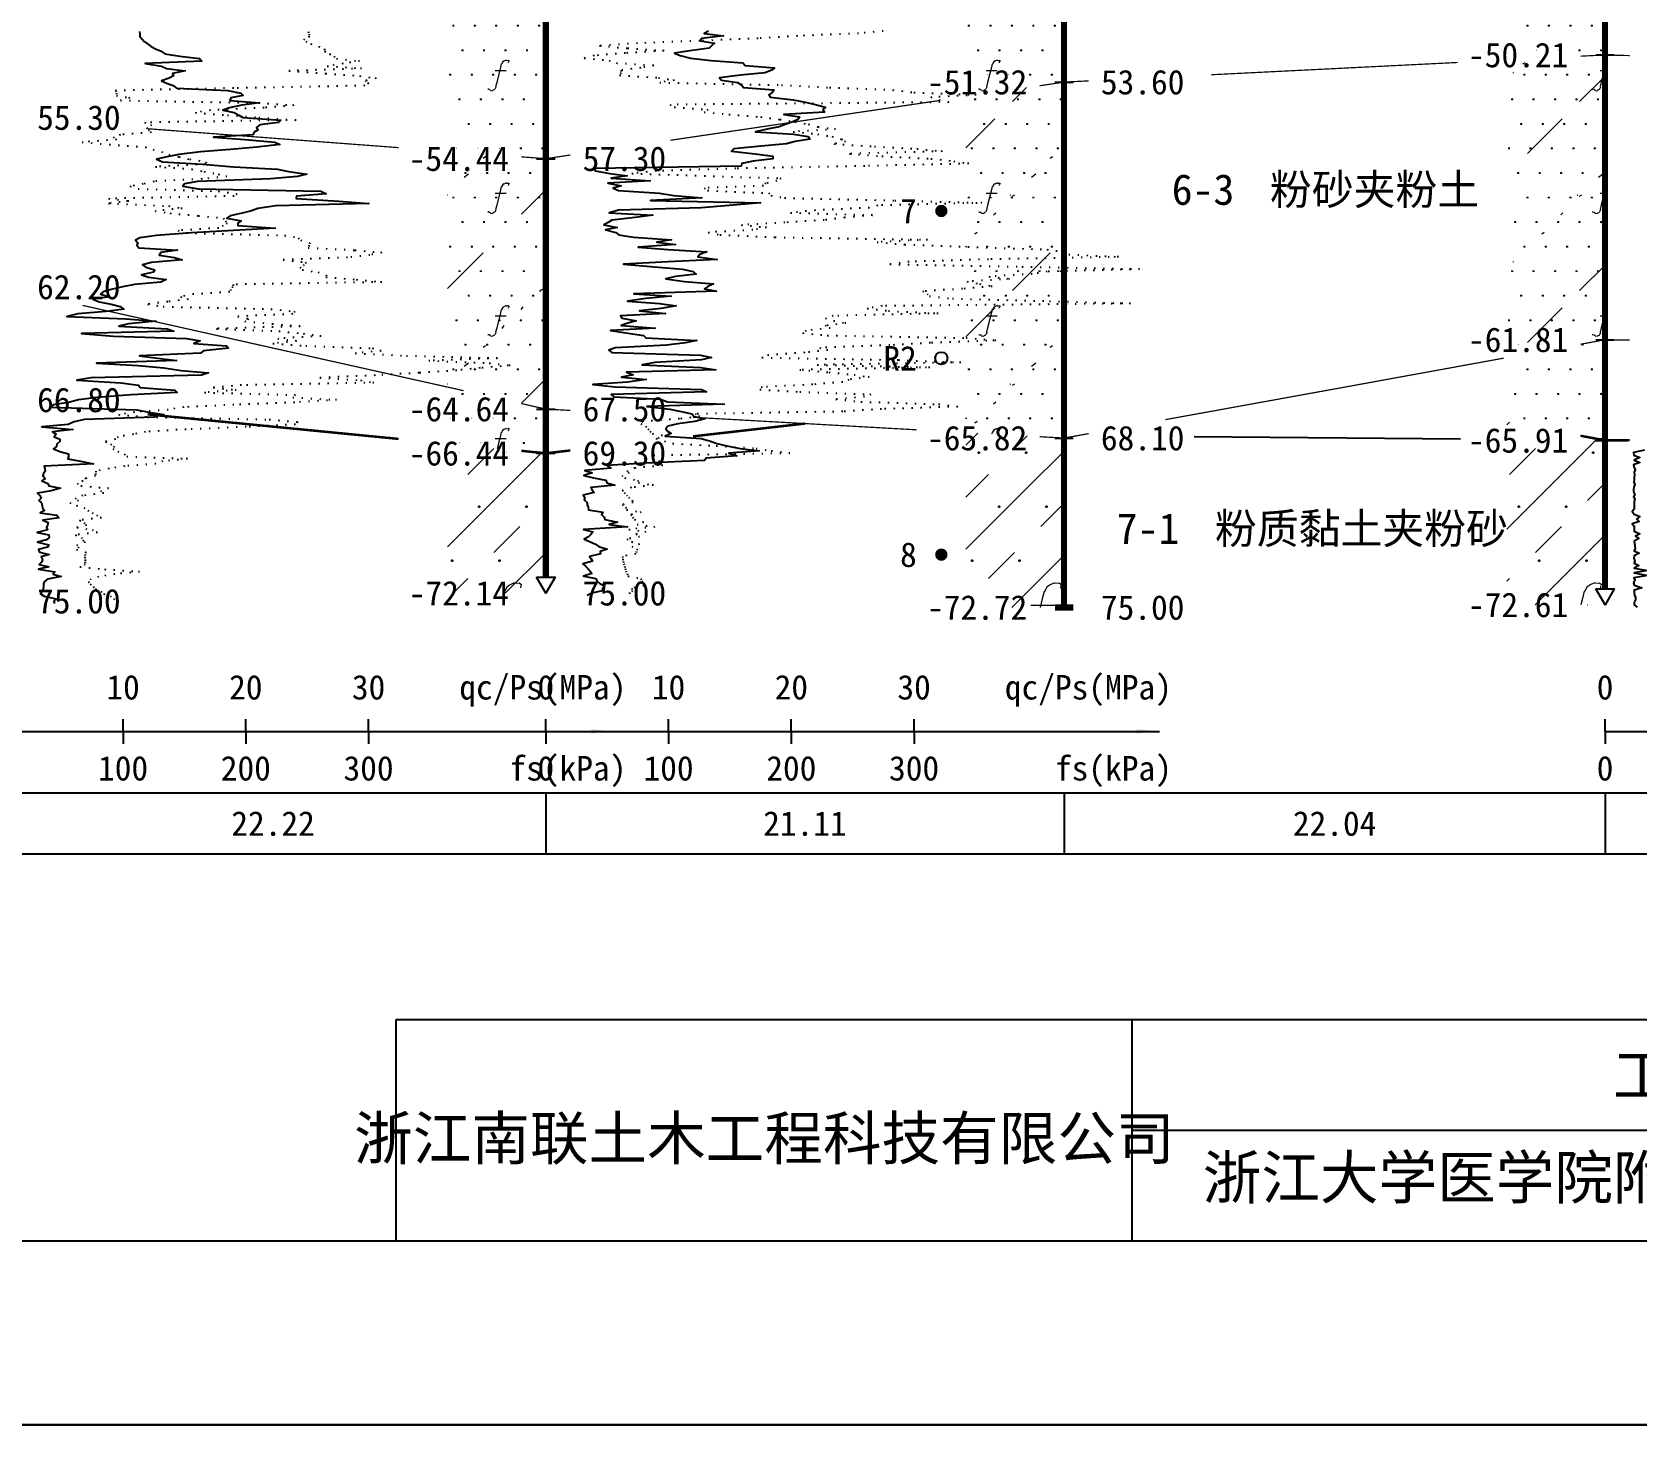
# Model space of a CAD drawing. Extents: x -37 to 3540, y -1485 to 297.
# Drawn here: x 1033.4 to 1164.1, y -594 to -480.5 of the extents above; entities that cross this region are included whole.
import ezdxf
from ezdxf.enums import TextEntityAlignment as Align

# ---------------------------------------------------------------- set-up
doc = ezdxf.new("R2010")
doc.units = 0
doc.linetypes.add('DOT', pattern=[6.35, 0, -6.35])
doc.layers.get('0').update_dxf_attribs({"linetype": 'CONTINUOUS'})
for name, color, linetype in [('CURVE', 200, 'CONTINUOUS'), ('FRAME', 7, 'CONTINUOUS'), ('HOLE', 41, 'CONTINUOUS'), ('RULER', 7, 'CONTINUOUS'), ('SAMPLE', 1, 'CONTINUOUS'), ('STRATUM', 241, 'CONTINUOUS')]:
    doc.layers.add(name, color=color, linetype=linetype)
doc.layers.add('HATCH', color=7, linetype='CONTINUOUS', lineweight=13)
doc.styles.add('ST', font='')
doc.styles.get('ST').set_extended_font_data('SimSun')
pattern_1 = [(82.875, (850.5993, -595.206), (0.0003693, 10.0001764), [0.0893, -80.5337]), (143.13, (850.7003, -595.2818), (-29.999964, 20.000054), [0.12627, -49.87373]), (172.875, (850.8775, -595.304), (-70.0002457, 9.9996603), [0.17857, -80.44443]), (206.565, (851.056, -595.2147), (-9.999705, -9.99969), [0.19954, -22.16046]), (243.435, (851.145, -595.0363), (9e-06, -9.999696), [0.19954, -22.16146]), (255.964, (851.2345, -594.679), (-0.0002, -9.999501), [0.36813, -40.86287]), (255.964, (851.5445, -593.439), (-0.0002, -9.999501), [1.27838, -39.95262]), (255.964, (851.613, -593.165), (-0.0002, -9.999501), [0.28235, -40.94865]), (216.87, (851.8032, -592.9108), (-9.999982, -10.000018), [0.12627, -49.87373]), (243.435, (851.702, -592.9865), (9e-06, -9.999696), [0.19954, -22.16146]), (206.565, (851.9817, -592.8215), (-9.999705, -9.99969), [0.19954, -22.16046]), (172.875, (852.1589, -592.8437), (-70.0002457, 9.9996603), [0.17857, -80.44443]), (143.13, (852.26, -592.9194), (-29.999964, 20.000054), [0.12627, -49.87373]), (82.875, (852.2488, -593.008), (0.0003693, 10.0001764), [0.0893, -80.5337]), (0, (851.104, -593.66), (0, 10), [0.89286, -9.10714]), (0, (851.4589, -594), (1, 2), [0, -1.75]), (0, (851.4339, -593.975), (1, 2), [0, -1.75]), (0, (851.4339, -594), (1, 2), [0, -1.75]), (0, (851.4089, -594), (1, 2), [0, -1.75]), (0, (851.4339, -594.025), (1, 2), [0, -1.75])]
pattern_2 = [(45, (851.434, -594), (-2e-06, 15.39996), [4.3383, -17.4406]), (45, (857.622, -587.777), (-2e-06, 15.39996), [4.3861, -17.3928]), (45, (862.582, -582.819), (-2e-06, 15.39996), [3.98994, -17.78894]), (26.565, (851.434, -586.3), (15.4, 15.4), [0.2123, -34.22315]), (36.8699, (852.974, -584.76), (15.4, 15.4), [0.43504, -76.56496]), (315, (859.134, -578.653), (15.39996, 3e-06), [0.0727, -21.7062]), (26.565, (859.134, -594), (15.4, 15.4), [0.31845, -34.117]), (26.565, (860.674, -592.46), (15.4, 15.4), [0.2316, -34.2038]), (90, (861.444, -591.69), (-15.4, -1e-06), [0.0633, -15.3367]), (26.565, (862.214, -590.92), (15.4, 15.4), [0.2002, -68.6707]), (36.8699, (863.754, -589.38), (15.4, 15.4), [0.2435, -76.7565]), (45, (865.294, -587.84), (-5e-07, 15.39996), [0.24005, -21.53884]), (315, (866.645, -586.195), (15.39996, 3e-06), [0.0727, -21.7062]), (36.8699, (854.514, -583.22), (15.4, 15.4), [0.2249, -76.7751]), (53.1301, (856.054, -581.68), (30.8, 46.2), [0.29564, -76.70436]), (53.1301, (857.594, -580.14), (30.8, 46.2), [0.27774, -76.72226])]
pattern_3 = [(45, (851.434, -594), (-4.24264, 4.24264), [10, 0]), (45, (852.495, -597.182), (-2.12132, 6.36396), [3, -3])]
pattern_4 = [(82.875, (849.5977, -596.6533), (0.000812, 22.000388), [0.1964, -177.1742]), (143.13, (849.82, -596.82), (-65.99992, 44.00012), [0.2778, -109.7222]), (172.875, (850.2098, -596.8687), (-154.00054, 21.999253), [0.3929, -176.9777]), (206.565, (850.602, -596.672), (-21.99935, -21.9993), [0.439, -48.753]), (243.435, (850.799, -596.28), (2e-05, -21.99933), [0.439, -48.7552]), (255.964, (850.995, -595.494), (-0.00044, -21.9989), [0.8099, -89.8983]), (255.964, (851.677, -592.7656), (-0.00044, -21.9989), [2.8124, -87.8958]), (255.964, (851.828, -592.163), (-0.00044, -21.9989), [0.6212, -90.087]), (216.87, (852.2465, -591.6037), (-21.99996, -22.00004), [0.2778, -109.7222]), (243.435, (852.024, -591.77), (2e-05, -21.99933), [0.439, -48.7552]), (206.565, (852.639, -591.407), (-21.99935, -21.9993), [0.439, -48.753]), (172.875, (853.029, -591.456), (-154.00054, 21.999253), [0.3929, -176.9777]), (143.13, (853.251, -591.6228), (-65.99992, 44.00012), [0.2778, -109.7222]), (82.875, (853.2268, -591.8177), (0.000812, 22.000388), [0.1964, -177.1742]), (0, (850.708, -593.252), (0, 22), [1.9643, -20.0357]), (0, (851.489, -594), (2.2, 4.4), [0, -3.85]), (0, (851.434, -593.945), (2.2, 4.4), [0, -3.85]), (0, (851.434, -594), (2.2, 4.4), [0, -3.85]), (0, (851.379, -594), (2.2, 4.4), [0, -3.85]), (0, (851.434, -594.055), (2.2, 4.4), [0, -3.85])]

# ---------------------------------------------------------------- blocks, each defined once
blk = doc.blocks.new('图签_A3长')
for p, q in [((0, 18), (-380, 18)), ((-380, 18), (-380, 0)), ((-320, 0), (-320, 18)), ((-320, 9), (0, 9)), ((-380, 0), (0, 0))]:
    blk.add_line(p, q)
at = {"style": 'ST'}
blk.add_text('工程名称', height=3.5, dxfattribs=at).set_placement((-271.3, 13.5), align=Align.MIDDLE_CENTER)
for tag, p in [('01＿单位名称', (-349.98, 8.36)), ('02＿工程名称', (-271.3, 5.16)), ('04＿工程编号', (-176.51, 4.65)), ('05＿日期', (-35.59, 4.65)), ('06＿图号', (-11.16, 4.91))]:
    blk.add_attdef(tag, text='', height=3.5, dxfattribs=at).set_placement(p, align=Align.MIDDLE_CENTER)
at = {"style": 'ST', "width": 0.85}
blk.add_attdef('03＿图件名称', text='', height=3, dxfattribs=at).set_placement((-205.49, 5.05), align=Align.MIDDLE_CENTER)
blk = doc.blocks.new('Arrow')
for points in [[(-3.984779, 0.348623), (0, 0), (-3.189535, 0)], [(-3.189535, 0), (0, 0), (-3.984779, -0.348623)]]:
    blk.add_solid(points)
blk = doc.blocks.new('SampleSoilUndisturbed')
at = {"const_width": 0.5}
blk.add_lwpolyline([(-0.25, 0, 1), (0.25, 0, 1)], format="xyb", close=True, dxfattribs=at)
blk = doc.blocks.new('SampleSoilDisturbed')
blk.add_circle((0, 0), 0.5)

msp = doc.modelspace()

# ---------------------------------------------------------------- hatches: boundary and pattern name
at = {"layer": 'HATCH'}
h = msp.add_hatch(dxfattribs=at)
h.set_pattern_fill('FS', color=142, style=0)
h.set_pattern_definition(pattern_1)
h.paths.add_polyline_path([(1161.52, -463.59), (1153.52, -465.27), (1153.52, -482.79), (1161.52, -482.39)])
h.paths.add_polyline_path([(1149.45, -483.88), (1159.01, -483.88), (1159.01, -480.95), (1149.45, -480.95)], flags=9)
h.paths.add_polyline_path([(1149.45, -465.08), (1159.01, -465.08), (1159.01, -462.15), (1149.45, -462.15)], flags=9)
h = msp.add_hatch(dxfattribs=at)
h.set_pattern_fill('FS', color=142, style=0)
h.set_pattern_definition(pattern_1)
h.paths.add_polyline_path([(1075.23, -465.04), (1067.23, -465.34), (1067.23, -490.24), (1075.23, -490.84)])
h.paths.add_polyline_path([(1063.16, -492.32), (1072.71, -492.32), (1072.71, -489.42), (1063.16, -489.42)], flags=9)
h.paths.add_polyline_path([(1063.16, -466.52), (1072.71, -466.52), (1072.71, -463.61), (1063.16, -463.61)], flags=9)
h = msp.add_hatch(dxfattribs=at)
h.set_pattern_fill('FS', color=142, style=0)
h.set_pattern_definition(pattern_1)
h.paths.add_polyline_path([(1117.45, -472.8), (1109.45, -471.33), (1109.45, -485.78), (1117.45, -484.6)])
h.paths.add_polyline_path([(1105.38, -486.09), (1114.93, -486.09), (1114.93, -483.16), (1105.38, -483.16)], flags=9)
h.paths.add_polyline_path([(1105.38, -474.29), (1114.93, -474.29), (1114.93, -471.39), (1105.38, -471.39)], flags=9)
h = msp.add_hatch(dxfattribs=at)
h.set_pattern_fill('FS', color=142, style=0)
h.set_pattern_definition(pattern_1)
h.paths.add_polyline_path([(1161.52, -482.39), (1153.52, -482.79), (1153.52, -507.05), (1161.52, -505.59)])
h.paths.add_polyline_path([(1149.45, -507.08), (1159.01, -507.08), (1159.01, -504.15), (1149.45, -504.15)], flags=9)
h.paths.add_polyline_path([(1149.45, -483.88), (1159.01, -483.88), (1159.01, -480.95), (1149.45, -480.95)], flags=9)
h = msp.add_hatch(dxfattribs=at)
h.set_pattern_fill('SZFT', color=142, scale=2.2, style=0)
h.set_pattern_definition(pattern_2)
h.paths.add_polyline_path([(1161.52, -482.39), (1153.52, -482.79), (1153.52, -507.05), (1161.52, -505.59)])
h.paths.add_polyline_path([(1149.45, -507.08), (1159.01, -507.08), (1159.01, -504.15), (1149.45, -504.15)], flags=9)
h.paths.add_polyline_path([(1149.45, -483.88), (1159.01, -483.88), (1159.01, -480.95), (1149.45, -480.95)], flags=9)
h = msp.add_hatch(dxfattribs=at)
h.set_pattern_fill('FS', color=142, style=0)
h.set_pattern_definition(pattern_1)
h.paths.add_polyline_path([(1117.45, -484.6), (1109.45, -485.78), (1109.45, -513.15), (1117.45, -513.6)])
h.paths.add_polyline_path([(1105.38, -515.09), (1114.93, -515.09), (1114.93, -512.16), (1105.38, -512.16)], flags=9)
h.paths.add_polyline_path([(1105.38, -486.09), (1114.93, -486.09), (1114.93, -483.16), (1105.38, -483.16)], flags=9)
h = msp.add_hatch(dxfattribs=at)
h.set_pattern_fill('SZFT', color=142, scale=2.2, style=0)
h.set_pattern_definition(pattern_2)
h.paths.add_polyline_path([(1117.45, -484.6), (1109.45, -485.78), (1109.45, -513.15), (1117.45, -513.6)])
h.paths.add_polyline_path([(1105.38, -515.09), (1114.93, -515.09), (1114.93, -512.16), (1105.38, -512.16)], flags=9)
h.paths.add_polyline_path([(1105.38, -486.09), (1114.93, -486.09), (1114.93, -483.16), (1105.38, -483.16)], flags=9)
h = msp.add_hatch(dxfattribs=at)
h.set_pattern_fill('FS', color=142, style=0)
h.set_pattern_definition(pattern_1)
h.paths.add_polyline_path([(1075.23, -490.84), (1067.23, -490.24), (1067.23, -509.45), (1075.23, -511.24)])
h.paths.add_polyline_path([(1063.16, -512.73), (1072.72, -512.73), (1072.72, -509.79), (1063.16, -509.79)], flags=9)
h.paths.add_polyline_path([(1063.16, -492.32), (1072.71, -492.32), (1072.71, -489.42), (1063.16, -489.42)], flags=9)
h = msp.add_hatch(dxfattribs=at)
h.set_pattern_fill('SZFT', color=142, scale=2.2, style=0)
h.set_pattern_definition(pattern_2)
h.paths.add_polyline_path([(1075.23, -490.84), (1067.23, -490.24), (1067.23, -509.45), (1075.23, -511.24)])
h.paths.add_polyline_path([(1063.16, -512.73), (1072.72, -512.73), (1072.72, -509.79), (1063.16, -509.79)], flags=9)
h.paths.add_polyline_path([(1063.16, -492.32), (1072.71, -492.32), (1072.71, -489.42), (1063.16, -489.42)], flags=9)
h = msp.add_hatch(dxfattribs=at)
h.set_pattern_fill('FS', color=142, style=0)
h.set_pattern_definition(pattern_1)
h.paths.add_polyline_path([(1161.52, -505.59), (1153.52, -507.05), (1153.52, -512.27), (1161.52, -513.79)])
h.paths.add_polyline_path([(1149.45, -515.28), (1159.01, -515.28), (1159.01, -512.35), (1149.45, -512.35)], flags=9)
h.paths.add_polyline_path([(1149.45, -507.08), (1159.01, -507.08), (1159.01, -504.15), (1149.45, -504.15)], flags=9)
h = msp.add_hatch(dxfattribs=at)
h.set_pattern_fill('FS', color=142, style=0)
h.set_pattern_definition(pattern_1)
h.paths.add_polyline_path([(1075.23, -511.24), (1067.23, -509.45), (1067.23, -514.06), (1075.23, -514.84)])
h.paths.add_polyline_path([(1063.16, -516.33), (1072.72, -516.33), (1072.72, -513.39), (1063.16, -513.39)], flags=9)
h.paths.add_polyline_path([(1063.16, -512.73), (1072.72, -512.73), (1072.72, -509.79), (1063.16, -509.79)], flags=9)
h = msp.add_hatch(dxfattribs=at)
h.set_pattern_fill('FZNT', color=32, style=0)
h.set_pattern_definition(pattern_3)
h.paths.add_polyline_path([(1117.45, -513.6), (1109.45, -513.15), (1109.45, -527.4), (1117.45, -527.4)])
h.paths.add_polyline_path([(1105.38, -528.89), (1114.93, -528.89), (1114.93, -525.99), (1105.38, -525.99)], flags=9)
h.paths.add_polyline_path([(1105.38, -515.09), (1114.93, -515.09), (1114.93, -512.16), (1105.38, -512.16)], flags=9)
h = msp.add_hatch(dxfattribs=at)
h.set_pattern_fill('FS', color=32, scale=2.2, style=0)
h.set_pattern_definition(pattern_4)
h.paths.add_polyline_path([(1117.45, -513.6), (1109.45, -513.15), (1109.45, -527.4), (1117.45, -527.4)])
h.paths.add_polyline_path([(1105.38, -528.89), (1114.93, -528.89), (1114.93, -525.99), (1105.38, -525.99)], flags=9)
h.paths.add_polyline_path([(1105.38, -515.09), (1114.93, -515.09), (1114.93, -512.16), (1105.38, -512.16)], flags=9)
h = msp.add_hatch(dxfattribs=at)
h.set_pattern_fill('FZNT', color=32, style=0)
h.set_pattern_definition(pattern_3)
h.paths.add_polyline_path([(1161.52, -513.79), (1153.52, -512.27), (1153.52, -527.19), (1161.52, -527.19), (1160.77, -525.89), (1161.52, -525.89)])
h.paths.add_polyline_path([(1149.45, -528.68), (1159.01, -528.68), (1159.01, -525.75), (1149.45, -525.75)], flags=9)
h.paths.add_polyline_path([(1149.45, -515.28), (1159.01, -515.28), (1159.01, -512.35), (1149.45, -512.35)], flags=9)
h = msp.add_hatch(dxfattribs=at)
h.set_pattern_fill('FS', color=32, scale=2.2, style=0)
h.set_pattern_definition(pattern_4)
h.paths.add_polyline_path([(1161.52, -513.79), (1153.52, -512.27), (1153.52, -527.19), (1161.52, -527.19), (1160.77, -525.89), (1161.52, -525.89)])
h.paths.add_polyline_path([(1149.45, -528.68), (1159.01, -528.68), (1159.01, -525.75), (1149.45, -525.75)], flags=9)
h.paths.add_polyline_path([(1149.45, -515.28), (1159.01, -515.28), (1159.01, -512.35), (1149.45, -512.35)], flags=9)
h = msp.add_hatch(dxfattribs=at)
h.set_pattern_fill('FZNT', color=32, style=0)
h.set_pattern_definition(pattern_3)
h.paths.add_polyline_path([(1075.23, -514.84), (1067.23, -514.06), (1067.23, -526.24), (1075.23, -526.24), (1074.48, -524.94), (1075.23, -524.94)])
h.paths.add_polyline_path([(1063.16, -527.72), (1072.71, -527.72), (1072.71, -524.81), (1063.16, -524.81)], flags=9)
h.paths.add_polyline_path([(1063.16, -516.33), (1072.72, -516.33), (1072.72, -513.39), (1063.16, -513.39)], flags=9)
h = msp.add_hatch(dxfattribs=at)
h.set_pattern_fill('FS', color=32, scale=2.2, style=0)
h.set_pattern_definition(pattern_4)
h.paths.add_polyline_path([(1075.23, -514.84), (1067.23, -514.06), (1067.23, -526.24), (1075.23, -526.24), (1074.48, -524.94), (1075.23, -524.94)])
h.paths.add_polyline_path([(1063.16, -527.72), (1072.71, -527.72), (1072.71, -524.81), (1063.16, -524.81)], flags=9)
h.paths.add_polyline_path([(1063.16, -516.33), (1072.72, -516.33), (1072.72, -513.39), (1063.16, -513.39)], flags=9)

# ---------------------------------------------------------------- linework, layer by layer
at = {"layer": 'CURVE', "color": 30, "linetype": 'Continuous'}
for points in [[(1042.12, -480.49), (1042.16, -480.69), (1042.16, -480.89), (1042.34, -481.09), (1042.52, -481.29), (1042.79, -481.49), (1043.08, -481.69), (1043.44, -481.89), (1043.88, -482.09), (1044.2, -482.29), (1045.42, -482.49), (1047.02, -482.69), (1047.21, -482.89), (1042.58, -483.09), (1043.93, -483.29), (1044.33, -483.49), (1045.86, -483.69), (1044.81, -483.89), (1044.91, -484.09), (1044.54, -484.29), (1043.93, -484.49), (1044.32, -484.69), (1044.88, -484.89), (1045.15, -485.09), (1049.33, -485.29), (1050.38, -485.49), (1050.57, -485.69), (1049.58, -485.89), (1049.48, -486.09), (1051.91, -486.29), (1050.47, -486.49), (1049.46, -486.69), (1048.92, -486.89), (1049.84, -487.09), (1050.23, -487.29), (1050.55, -487.49), (1053.65, -487.69), (1053.46, -487.89), (1051.94, -488.09), (1051.65, -488.29), (1051.8, -488.49), (1051.48, -488.69), (1051.36, -488.89), (1048.17, -489.09), (1050.74, -489.29), (1053.16, -489.49), (1053.55, -489.69), (1051.68, -489.89), (1049.53, -490.09), (1047.09, -490.29), (1045.33, -490.49), (1044.37, -490.69), (1043.5, -490.89), (1044.01, -491.09), (1047.26, -491.29), (1049.79, -491.49), (1053.37, -491.69), (1054.28, -491.89), (1055.75, -492.09), (1055.01, -492.29), (1052.79, -492.49), (1046.85, -492.69), (1045.8, -492.89), (1045.67, -493.09), (1046.9, -493.29), (1056.9, -493.49), (1057.33, -493.69), (1054.93, -493.89), (1054.88, -494.09), (1058.37, -494.29), (1060.8, -494.49), (1053.24, -494.69), (1051.77, -494.89), (1051.25, -495.09), (1050.49, -495.29), (1049.52, -495.49), (1049.25, -495.69), (1050.42, -495.89), (1050.15, -496.09), (1050.13, -496.29), (1053.18, -496.49), (1049.81, -496.69), (1046.37, -496.89), (1043.5, -497.09), (1042.16, -497.29), (1041.8, -497.49), (1042, -497.69), (1041.9, -497.89), (1042.08, -498.09), (1045.22, -498.29), (1043.87, -498.49), (1043.74, -498.69), (1044.97, -498.89), (1045.61, -499.09), (1043.11, -499.29), (1042.38, -499.49), (1042.64, -499.69), (1043.34, -499.89), (1043.28, -500.09), (1042.28, -500.29), (1042.85, -500.49), (1044.3, -500.69), (1043.86, -500.89), (1041.71, -501.09), (1040.74, -501.29), (1039.82, -501.49), (1039.17, -501.69), (1038.95, -501.89), (1039.72, -502.09), (1038.32, -502.29), (1038.83, -502.49), (1039.83, -502.69), (1040.55, -502.89), (1040.84, -503.09), (1039.4, -503.29), (1037.1, -503.49), (1036.2, -503.69), (1041.01, -503.89), (1043.47, -504.09), (1041.23, -504.29), (1040.45, -504.49), (1044.38, -504.69), (1044.93, -504.89), (1037.41, -505.09), (1040.02, -505.29), (1045.95, -505.49), (1047.07, -505.69), (1046.55, -505.89), (1049.22, -506.09), (1049.37, -506.29), (1047.35, -506.49), (1047.1, -506.69), (1042.12, -506.89), (1043.6, -507.09), (1045.15, -507.29), (1038.63, -507.49), (1042.01, -507.69), (1044.11, -507.89), (1045.52, -508.09), (1047.74, -508.29), (1047.18, -508.49), (1038.2, -508.69), (1037.02, -508.89), (1040.62, -509.09), (1042.06, -509.29), (1042.19, -509.49), (1045, -509.69), (1045.19, -509.89), (1041.45, -510.09), (1038.64, -510.29), (1037.16, -510.49), (1036.35, -510.69), (1035.1, -510.89), (1034.83, -511.09), (1041.91, -511.29), (1042.9, -511.49), (1044.1, -511.69), (1043.31, -511.89), (1037.66, -512.09), (1036.81, -512.29), (1036.32, -512.49), (1034.17, -512.69), (1036.71, -512.89), (1035.03, -513.09), (1035.34, -513.29), (1035.18, -513.49), (1035.63, -513.69), (1035.63, -513.89), (1035.38, -514.09), (1035.36, -514.29), (1035.12, -514.49), (1035.65, -514.69), (1036.35, -514.89), (1036.35, -515.09), (1036.29, -515.29), (1037.32, -515.49), (1038.38, -515.69), (1034.35, -515.89), (1034.42, -516.09), (1034.43, -516.29), (1034.32, -516.49), (1034.26, -516.69), (1034.44, -516.89), (1034.18, -517.09), (1034.67, -517.29), (1034.75, -517.49), (1035.7, -517.69), (1034.93, -517.89), (1033.81, -518.09), (1034.01, -518.29), (1034.12, -518.49), (1033.93, -518.69), (1034.14, -518.89), (1034.21, -519.09), (1034.23, -519.29), (1034.38, -519.49), (1034.04, -519.69), (1035.39, -519.89), (1035.55, -520.09), (1034.24, -520.29), (1034.68, -520.49), (1034.64, -520.69), (1034.55, -520.89), (1034.63, -521.09), (1033.8, -521.29), (1034.74, -521.49), (1034.78, -521.69), (1034.54, -521.89), (1033.81, -522.09), (1034.73, -522.29), (1034.63, -522.49), (1033.91, -522.69), (1033.98, -522.89), (1034.76, -523.09), (1034.13, -523.29), (1034.23, -523.49), (1034.18, -523.69), (1033.95, -523.89), (1034.73, -524.09), (1033.91, -524.29), (1035.24, -524.49), (1035.09, -524.69), (1035.74, -524.89), (1034.62, -525.09), (1034.4, -525.29), (1034.32, -525.49), (1034.32, -525.69), (1034.29, -525.89), (1034.22, -526.09), (1034.07, -526.29), (1034.35, -526.49), (1035.33, -526.69), (1035.16, -526.89), (1035.21, -527.09)], [(1088.49, -480.44), (1088.14, -480.64), (1089.7, -480.84), (1087.91, -481.04), (1087.79, -481.24), (1088.98, -481.44), (1088.73, -481.64), (1088.53, -481.84), (1086.95, -482.04), (1085.72, -482.24), (1086.18, -482.44), (1087.02, -482.64), (1088.7, -482.84), (1091.28, -483.04), (1091.48, -483.24), (1093.85, -483.44), (1093.65, -483.64), (1093.06, -483.84), (1091.09, -484.04), (1089.37, -484.24), (1089.53, -484.44), (1090.84, -484.64), (1091.2, -484.84), (1091.33, -485.04), (1093.81, -485.24), (1093.68, -485.44), (1093.41, -485.64), (1093.51, -485.84), (1095.37, -486.04), (1096.38, -486.24), (1097.28, -486.44), (1098.01, -486.64), (1097.79, -486.84), (1097.94, -487.04), (1094.61, -487.24), (1095.9, -487.44), (1095.77, -487.64), (1095.36, -487.84), (1094.8, -488.04), (1094.24, -488.24), (1093.25, -488.44), (1092.32, -488.64), (1095.4, -488.84), (1096.61, -489.04), (1096.74, -489.24), (1095.54, -489.44), (1094.85, -489.64), (1092.48, -489.84), (1090.55, -490.04), (1090.35, -490.24), (1092.29, -490.44), (1093.73, -490.64), (1093.73, -490.84), (1092.11, -491.04), (1091.2, -491.24), (1091.15, -491.44), (1079.19, -491.64), (1079.25, -491.84), (1080.44, -492.04), (1081.86, -492.24), (1080.55, -492.44), (1083.72, -492.64), (1080.27, -492.84), (1081.36, -493.04), (1080.72, -493.24), (1081.15, -493.44), (1084.5, -493.64), (1085.66, -493.84), (1087.93, -494.04), (1083.76, -494.24), (1092.72, -494.44), (1090.16, -494.64), (1087.91, -494.84), (1081.14, -495.04), (1080.4, -495.24), (1083.95, -495.44), (1082.52, -495.64), (1080.62, -495.84), (1080.3, -496.04), (1079.95, -496.24), (1081.04, -496.44), (1080.08, -496.64), (1080.92, -496.84), (1081.17, -497.04), (1082.38, -497.24), (1085.48, -497.44), (1084.26, -497.64), (1085.8, -497.84), (1082.76, -498.04), (1085.2, -498.24), (1088.34, -498.44), (1087.77, -498.64), (1087.6, -498.84), (1089.18, -499.04), (1085.2, -499.24), (1081.57, -499.44), (1084.07, -499.64), (1086.37, -499.84), (1087.24, -500.04), (1087.49, -500.24), (1085.8, -500.44), (1085.01, -500.64), (1086.53, -500.84), (1088.89, -501.04), (1088.43, -501.24), (1088.16, -501.44), (1089.13, -501.64), (1082.4, -501.84), (1085.43, -502.04), (1083.39, -502.24), (1081.87, -502.44), (1084.49, -502.64), (1085.84, -502.84), (1084.59, -503.04), (1082.86, -503.24), (1084.97, -503.44), (1081.32, -503.64), (1081.45, -503.84), (1082.58, -504.04), (1081.92, -504.24), (1081.38, -504.44), (1084.13, -504.64), (1080.5, -504.84), (1081.75, -505.04), (1083.18, -505.24), (1083.38, -505.44), (1087.52, -505.64), (1086.62, -505.84), (1085.05, -506.04), (1080.88, -506.24), (1080.37, -506.44), (1080.6, -506.64), (1087.82, -506.84), (1088.72, -507.04), (1087.92, -507.24), (1084.11, -507.44), (1083.07, -507.64), (1087.87, -507.84), (1089.08, -508.04), (1081.79, -508.24), (1082.35, -508.44), (1081.39, -508.64), (1083.41, -508.84), (1081.88, -509.04), (1079.06, -509.24), (1080.85, -509.44), (1087.91, -509.64), (1088.33, -509.84), (1080.54, -510.04), (1080.77, -510.24), (1084.58, -510.44), (1085.15, -510.64), (1089.77, -510.84), (1083.46, -511.04), (1085.34, -511.24), (1086.25, -511.44), (1087.13, -511.64), (1087.31, -511.84), (1088.18, -512.04), (1087.36, -512.24), (1085.99, -512.44), (1085.18, -512.64), (1085.01, -512.84), (1085.15, -513.04), (1085.44, -513.24), (1084.95, -513.44), (1087.88, -513.64), (1088.65, -513.84), (1089.15, -514.04), (1089.97, -514.24), (1091.05, -514.44), (1092.61, -514.64), (1090.13, -514.84), (1090.8, -515.04), (1088.3, -515.24), (1088.15, -515.44), (1083.33, -515.64), (1080.21, -515.84), (1080.53, -516.04), (1078.41, -516.24), (1079.01, -516.44), (1078.32, -516.64), (1079.1, -516.84), (1080.13, -517.04), (1080.2, -517.24), (1080.85, -517.44), (1078.9, -517.64), (1079.01, -517.84), (1079.18, -518.04), (1078.27, -518.24), (1078.42, -518.44), (1078.35, -518.64), (1078.59, -518.84), (1078.6, -519.04), (1078.67, -519.24), (1078.71, -519.44), (1079.88, -519.64), (1079.76, -519.84), (1079.97, -520.04), (1080.04, -520.24), (1081.07, -520.44), (1080.4, -520.64), (1081.89, -520.84), (1078.31, -521.04), (1079.07, -521.24), (1078.93, -521.44), (1078.7, -521.64), (1078.36, -521.84), (1078.78, -522.04), (1079.29, -522.24), (1079.55, -522.44), (1080.22, -522.64), (1079.65, -522.84), (1079.68, -523.04), (1078.79, -523.24), (1078.93, -523.44), (1079.04, -523.64), (1078.24, -523.84), (1078.45, -524.04), (1078.64, -524.24), (1078.85, -524.44), (1078.99, -524.64), (1078.31, -524.84), (1079.3, -525.04), (1079.38, -525.24), (1079.64, -525.44), (1080.04, -525.64), (1079.84, -525.84), (1079.83, -526.04), (1078.97, -526.24), (1078.61, -526.44)], [(1164.73, -514.59), (1163.84, -514.79), (1163.86, -514.99), (1164.36, -515.19), (1163.9, -515.39), (1164.35, -515.59), (1163.85, -515.79), (1163.89, -515.99), (1163.97, -516.19), (1163.9, -516.39), (1163.93, -516.59), (1163.88, -516.79), (1163.89, -516.99), (1163.86, -517.19), (1163.95, -517.39), (1163.86, -517.59), (1163.83, -517.79), (1163.83, -517.99), (1163.95, -518.19), (1163.84, -518.39), (1163.95, -518.59), (1163.88, -518.79), (1163.9, -518.99), (1163.9, -519.19), (1163.9, -519.39), (1163.74, -519.59), (1163.89, -519.79), (1164.35, -519.99), (1164.11, -520.19), (1164.31, -520.39), (1163.74, -520.59), (1163.89, -520.79), (1163.89, -520.99), (1163.9, -521.19), (1164.35, -521.39), (1163.99, -521.59), (1164.27, -521.79), (1163.9, -521.99), (1163.91, -522.19), (1163.95, -522.39), (1163.97, -522.59), (1163.9, -522.79), (1164.29, -522.99), (1163.89, -523.19), (1163.87, -523.39), (1163.95, -523.59), (1163.89, -523.79), (1164.26, -523.99), (1163.89, -524.19), (1164.97, -524.39), (1163.89, -524.59), (1165, -524.79), (1163.86, -524.99), (1163.94, -525.19), (1163.83, -525.39), (1163.88, -525.59), (1164.53, -525.79), (1163.9, -525.99), (1163.9, -526.19), (1163.91, -526.39), (1163.99, -526.59), (1164.01, -526.79), (1163.89, -526.99), (1163.88, -527.19), (1164.15, -527.39)]]:
    msp.add_lwpolyline(points, dxfattribs=at)
at = {"layer": 'CURVE', "color": 100, "linetype": 'DOT', "ltscale": 0.1}
for points in [[(1055.87, -480.49), (1055.91, -480.69), (1056, -480.89), (1055.5, -481.09), (1055.68, -481.29), (1056.06, -481.49), (1056.72, -481.69), (1057.21, -481.89), (1057.21, -482.09), (1057.62, -482.29), (1057.98, -482.49), (1058.17, -482.69), (1060.06, -482.89), (1058.72, -483.09), (1057.43, -483.29), (1060.22, -483.49), (1054.29, -483.69), (1057.28, -483.89), (1060.06, -484.09), (1061.4, -484.29), (1060.5, -484.49), (1060.8, -484.69), (1060.48, -484.89), (1049.8, -485.09), (1040.18, -485.29), (1040.26, -485.49), (1040.25, -485.69), (1041.34, -485.89), (1040.57, -486.09), (1051.82, -486.29), (1054.7, -486.49), (1052.28, -486.69), (1047.91, -486.89), (1046.67, -487.09), (1049.29, -487.29), (1051.84, -487.49), (1054.88, -487.69), (1042.54, -487.89), (1043.1, -488.09), (1042.72, -488.29), (1042.84, -488.49), (1043.08, -488.69), (1040.58, -488.89), (1039.97, -489.09), (1040.25, -489.29), (1037.45, -489.49), (1039.67, -489.69), (1042.61, -489.89), (1043.23, -490.09), (1043.92, -490.29), (1044.51, -490.49), (1045.33, -490.69), (1046.22, -490.89), (1047.55, -491.09), (1047.53, -491.29), (1043.43, -491.49), (1046.38, -491.69), (1047.37, -491.89), (1048.54, -492.09), (1049.25, -492.29), (1047.22, -492.49), (1043.32, -492.69), (1042.44, -492.89), (1041.35, -493.09), (1042.01, -493.29), (1048.55, -493.49), (1050.05, -493.69), (1049.83, -493.89), (1039.6, -494.09), (1041.27, -494.29), (1039.59, -494.49), (1044.5, -494.69), (1045.6, -494.89), (1043.4, -495.09), (1044.61, -495.29), (1046.93, -495.49), (1048.97, -495.69), (1049.13, -495.89), (1049.27, -496.09), (1048.94, -496.29), (1048.58, -496.49), (1045.27, -496.69), (1045.93, -496.89), (1053.94, -497.09), (1055.08, -497.29), (1055.26, -497.49), (1056, -497.69), (1055.94, -497.89), (1055.86, -498.09), (1059.67, -498.29), (1061.87, -498.49), (1060.9, -498.69), (1059.08, -498.89), (1053.82, -499.09), (1055.7, -499.29), (1055.54, -499.49), (1055.22, -499.69), (1055.38, -499.89), (1056.67, -500.09), (1057.37, -500.29), (1057.31, -500.49), (1059.78, -500.69), (1061.86, -500.89), (1049.77, -501.09), (1049.74, -501.29), (1049.57, -501.49), (1049.49, -501.69), (1046.54, -501.89), (1045.47, -502.09), (1046.08, -502.29), (1044.43, -502.49), (1042.8, -502.69), (1044.05, -502.89), (1052.83, -503.09), (1054.78, -503.29), (1054.62, -503.49), (1050.13, -503.69), (1051.02, -503.89), (1050.7, -504.09), (1052.95, -504.29), (1055.22, -504.49), (1048.41, -504.69), (1053.49, -504.89), (1055.46, -505.09), (1056.92, -505.29), (1053.39, -505.49), (1054.92, -505.69), (1052.99, -505.89), (1055.67, -506.09), (1061.09, -506.29), (1061.82, -506.49), (1059.71, -506.69), (1063.87, -506.89), (1071.29, -507.09), (1065.69, -507.29), (1070.61, -507.49), (1072.32, -507.69), (1069.88, -507.89), (1067.97, -508.09), (1064.9, -508.29), (1061.33, -508.49), (1056.81, -508.69), (1060.13, -508.89), (1061.23, -509.09), (1050.43, -509.29), (1048.14, -509.49), (1050.01, -509.69), (1047.43, -509.89), (1054.82, -510.09), (1054.61, -510.29), (1058.19, -510.49), (1054.78, -510.69), (1049.82, -510.89), (1045.74, -511.09), (1044.47, -511.29), (1041.72, -511.49), (1040.42, -511.69), (1042.78, -511.89), (1052.69, -512.09), (1055.03, -512.29), (1054.83, -512.49), (1050.83, -512.69), (1045.93, -512.89), (1042.62, -513.09), (1041.63, -513.29), (1040.38, -513.49), (1040.17, -513.69), (1039.37, -513.89), (1039.77, -514.09), (1040.1, -514.29), (1039.96, -514.49), (1040.36, -514.69), (1040.89, -514.89), (1041.09, -515.09), (1046.04, -515.29), (1044.04, -515.49), (1043.47, -515.69), (1040.93, -515.89), (1039.66, -516.09), (1038.58, -516.29), (1038.55, -516.49), (1038.55, -516.69), (1037.74, -516.89), (1037.53, -517.09), (1037.06, -517.29), (1037.35, -517.49), (1039.61, -517.69), (1038.95, -517.89), (1039.21, -518.09), (1037.52, -518.29), (1036.89, -518.49), (1037.17, -518.69), (1036.45, -518.89), (1036.97, -519.09), (1037.59, -519.29), (1037.91, -519.49), (1038.26, -519.69), (1038.63, -519.89), (1039.03, -520.09), (1037.25, -520.29), (1037.61, -520.49), (1037.81, -520.69), (1037.02, -520.89), (1038.27, -521.09), (1038.7, -521.29), (1036.92, -521.49), (1037.4, -521.69), (1037.49, -521.89), (1037.69, -522.09), (1037, -522.29), (1037.19, -522.49), (1036.99, -522.69), (1037.75, -522.89), (1037.69, -523.09), (1037.67, -523.29), (1037.69, -523.49), (1037.69, -523.69), (1037.71, -523.89), (1037.27, -524.09), (1039.29, -524.29), (1042.14, -524.49), (1040.12, -524.69), (1038.79, -524.89), (1038.17, -525.09), (1037.98, -525.29), (1038.12, -525.49), (1038.37, -525.69), (1038.52, -525.89), (1038.98, -526.09), (1039.2, -526.29), (1039.73, -526.49), (1040.01, -526.69), (1040.33, -526.89), (1040.33, -527.09)], [(1102.72, -480.44), (1100.71, -480.64), (1095.72, -480.84), (1092.52, -481.04), (1087.79, -481.24), (1082.71, -481.44), (1079.59, -481.64), (1081.88, -481.84), (1084.84, -482.04), (1081.72, -482.24), (1079.16, -482.44), (1078.36, -482.64), (1080.38, -482.84), (1080.98, -483.04), (1084.03, -483.24), (1082.97, -483.44), (1081.36, -483.64), (1081.37, -483.84), (1081.23, -484.04), (1084.4, -484.24), (1085.68, -484.44), (1084.51, -484.64), (1094.42, -484.84), (1098.35, -485.04), (1103.48, -485.24), (1105.21, -485.44), (1110.29, -485.64), (1106.59, -485.84), (1107.25, -486.04), (1108.07, -486.24), (1085.36, -486.44), (1085.69, -486.64), (1088.42, -486.84), (1088.12, -487.04), (1090.14, -487.24), (1092.72, -487.44), (1094.29, -487.64), (1095.53, -487.84), (1096.61, -488.04), (1097.41, -488.24), (1098.84, -488.44), (1095.39, -488.64), (1097.38, -488.84), (1098.53, -489.04), (1099.3, -489.24), (1099.65, -489.44), (1098.69, -489.64), (1102, -489.84), (1105.46, -490.04), (1107.51, -490.24), (1099.96, -490.44), (1102.6, -490.64), (1106.6, -490.84), (1108.46, -491.04), (1109.69, -491.24), (1101.21, -491.44), (1090.72, -491.64), (1084.21, -491.84), (1082.24, -492.04), (1088.14, -492.24), (1094.38, -492.44), (1094.06, -492.64), (1093.16, -492.84), (1092.95, -493.04), (1088.13, -493.24), (1088.4, -493.44), (1093.37, -493.64), (1093.56, -493.84), (1094.67, -494.04), (1103.65, -494.24), (1110.76, -494.44), (1102.27, -494.64), (1101.6, -494.84), (1097.2, -495.04), (1095.17, -495.24), (1101.83, -495.44), (1099.58, -495.64), (1097.91, -495.84), (1094.71, -496.04), (1091.15, -496.24), (1093.21, -496.44), (1092.1, -496.64), (1088.46, -496.84), (1089.41, -497.04), (1093.9, -497.24), (1106.31, -497.44), (1102.21, -497.64), (1104.47, -497.84), (1110.36, -498.04), (1116.05, -498.24), (1117.51, -498.44), (1117.83, -498.64), (1121.87, -498.84), (1111.3, -499.04), (1104.83, -499.24), (1103.25, -499.44), (1114.02, -499.64), (1123.6, -499.84), (1116.08, -500.04), (1114.86, -500.24), (1111.32, -500.44), (1113.01, -500.64), (1109.54, -500.84), (1110.57, -501.04), (1111.59, -501.24), (1109.18, -501.44), (1105.91, -501.64), (1106.29, -501.84), (1106.48, -502.04), (1108.35, -502.24), (1116.25, -502.44), (1122.85, -502.64), (1102.63, -502.84), (1101.42, -503.04), (1103.14, -503.24), (1107.19, -503.44), (1098.65, -503.64), (1098.01, -503.84), (1098.67, -504.04), (1099.68, -504.24), (1097.98, -504.44), (1098.4, -504.64), (1096.44, -504.84), (1096.15, -505.04), (1098.16, -505.24), (1109.46, -505.44), (1111.9, -505.64), (1106.56, -505.84), (1103.26, -506.04), (1097.55, -506.24), (1098.2, -506.44), (1096.33, -506.64), (1093.37, -506.84), (1092.84, -507.04), (1103.94, -507.24), (1109.03, -507.44), (1097.33, -507.64), (1106.5, -507.84), (1095.91, -508.04), (1098.3, -508.24), (1100.34, -508.44), (1101.58, -508.64), (1099.92, -508.84), (1099.42, -509.04), (1096.97, -509.24), (1092.85, -509.44), (1092.66, -509.64), (1095.91, -509.84), (1101.72, -510.04), (1101.2, -510.24), (1098.85, -510.44), (1100.89, -510.64), (1107.22, -510.84), (1108.8, -511.04), (1102.58, -511.24), (1099.43, -511.44), (1087.4, -511.64), (1087.77, -511.84), (1086.12, -512.04), (1083.1, -512.24), (1082.97, -512.44), (1083.35, -512.64), (1083.57, -512.84), (1083.7, -513.04), (1083.9, -513.24), (1085.19, -513.44), (1084.2, -513.64), (1084.89, -513.84), (1085.55, -514.04), (1089.12, -514.24), (1092.36, -514.44), (1093.59, -514.64), (1095.12, -514.84), (1083.33, -515.04), (1083.23, -515.24), (1084.47, -515.44), (1084.45, -515.64), (1084.76, -515.84), (1082.49, -516.04), (1081.85, -516.24), (1082.02, -516.44), (1081.41, -516.64), (1081.64, -516.84), (1082.73, -517.04), (1082.77, -517.24), (1084, -517.44), (1082.21, -517.64), (1081.48, -517.84), (1081.63, -518.04), (1081.79, -518.24), (1081.97, -518.44), (1082.27, -518.64), (1082.34, -518.84), (1081.44, -519.04), (1081.73, -519.24), (1081.8, -519.44), (1083.01, -519.64), (1082.13, -519.84), (1082.32, -520.04), (1082.43, -520.24), (1083.19, -520.44), (1082.66, -520.64), (1084.12, -520.84), (1081.99, -521.04), (1083.38, -521.24), (1082.57, -521.44), (1082.87, -521.64), (1081.82, -521.84), (1082.21, -522.04), (1082.86, -522.24), (1082.24, -522.44), (1082.69, -522.64), (1082.61, -522.84), (1082.55, -523.04), (1081.48, -523.24), (1081.5, -523.44), (1081.53, -523.64), (1081.58, -523.84), (1081.63, -524.04), (1081.69, -524.24), (1081.74, -524.44), (1081.85, -524.64), (1081.91, -524.84), (1082.98, -525.04), (1083.05, -525.24), (1083.21, -525.44), (1083.22, -525.64), (1082.24, -525.84), (1082.29, -526.04), (1082.09, -526.24), (1081.49, -526.44)]]:
    msp.add_lwpolyline(points, dxfattribs=at)
at = {"layer": 'FRAME', "linetype": 'Continuous'}
msp.add_line((698.45, -579), (1251.43, -579), dxfattribs=at)
at = {"layer": 'FRAME', "color": 245, "linetype": 'Continuous'}
for p, q in [((678.45, -594), (1463.01, -594)), ((1414.49, -594), (701.72, -594))]:
    msp.add_line(p, q, dxfattribs=at)
at = {"layer": 'HOLE', "linetype": 'Continuous', "const_width": 0.5}
for points in [[(1075.23, -376.24), (1075.23, -524.94)], [(1117.45, -377.4), (1117.45, -527.4)], [(1161.52, -377.19), (1161.52, -525.89)], [(1116.7, -527.4), (1118.2, -527.4)]]:
    msp.add_lwpolyline(points, dxfattribs=at)
at = {"layer": 'HOLE', "linetype": 'Continuous'}
for points in [[(1160.77, -482.39), (1162.27, -482.39)], [(1116.7, -484.6), (1118.2, -484.6)], [(1074.48, -490.84), (1075.98, -490.84)], [(1160.77, -505.59), (1162.27, -505.59)], [(1074.48, -511.24), (1075.98, -511.24)], [(1116.7, -513.6), (1118.2, -513.6)], [(1160.77, -513.79), (1162.27, -513.79)], [(1074.48, -514.84), (1075.98, -514.84)]]:
    msp.add_lwpolyline(points, dxfattribs=at)
for points in [[(1074.48, -524.94), (1075.98, -524.94), (1075.23, -526.24)], [(1160.77, -525.89), (1162.27, -525.89), (1161.52, -527.19)]]:
    msp.add_lwpolyline(points, close=True, dxfattribs=at)
at = {"layer": 'RULER', "linetype": 'Continuous'}
for points in [[(1040.79, -537.5), (1040.79, -536.5)], [(1050.79, -537.5), (1050.79, -536.5)], [(1060.79, -537.5), (1060.79, -536.5)], [(1075.23, -537.5), (1075.23, -536.5)], [(1085.23, -537.5), (1085.23, -536.5)], [(1095.23, -537.5), (1095.23, -536.5)], [(1105.23, -537.5), (1105.23, -536.5)], [(1161.52, -537.5), (1161.52, -536.5)], [(1030.79, -537.5), (1080.79, -537.5)], [(1040.79, -537.5), (1040.79, -538.5)], [(1050.79, -537.5), (1050.79, -538.5)], [(1060.79, -537.5), (1060.79, -538.5)], [(1075.23, -537.5), (1125.23, -537.5)], [(1075.23, -537.5), (1075.23, -538.5)], [(1085.23, -537.5), (1085.23, -538.5)], [(1095.23, -537.5), (1095.23, -538.5)], [(1105.23, -537.5), (1105.23, -538.5)], [(1161.52, -537.5), (1211.52, -537.5)], [(1161.52, -537.5), (1161.52, -538.5)], [(1030.79, -542.5), (1075.23, -542.5), (1075.23, -547.5), (1030.79, -547.5)], [(1075.23, -542.5), (1117.45, -542.5), (1117.45, -547.5), (1075.23, -547.5)], [(1117.45, -542.5), (1161.52, -542.5), (1161.52, -547.5), (1117.45, -547.5)], [(1161.52, -542.5), (1206.09, -542.5), (1206.09, -547.5), (1161.52, -547.5)]]:
    msp.add_lwpolyline(points, dxfattribs=at)
at = {"layer": 'STRATUM', "linetype": 'Continuous'}
for points, const_width in [([(1159.52, -482.49), (1161.52, -482.39), (1163.52, -482.44)], 0.1), ([(1129.45, -484), (1139.49, -483.5), (1149.52, -483)], 0.1), ([(1115.45, -484.9), (1117.45, -484.6), (1119.45, -484.5)], 0.1), ([(1085.38, -489.34), (1096.34, -487.72), (1107.29, -486.1)], 0.1), ([(1042.79, -488.4), (1053.01, -489.17), (1063.23, -489.94)], 0.1), ([(1073.23, -490.69), (1075.23, -490.84), (1077.23, -490.54)], 0.1), ([(1037.49, -502.79), (1053.01, -506.27), (1068.53, -509.74)], 0.1), ([(1159.52, -505.96), (1161.52, -505.59), (1163.52, -505.62)], 0.1), ([(1125.7, -512.1), (1139.49, -509.6), (1153.27, -507.09)], 0.1), ([(1073.23, -510.79), (1075.23, -511.24), (1077.23, -511.35)], 0.1), ([(1042.79, -511.67), (1053.01, -512.67), (1063.23, -513.67)], 0.2), ([(1087.23, -513.46), (1096.34, -512.42)], 0.2), ([(1087.23, -511.91), (1096.34, -512.42), (1105.45, -512.93)], 0.1), ([(1115.45, -513.49), (1117.45, -513.6), (1119.45, -513.24)], 0.1), ([(1159.52, -513.41), (1161.52, -513.79), (1163.52, -513.78)], 0.2), ([(1073.23, -514.64), (1075.23, -514.84), (1077.23, -514.61)], 0.2)]:
    msp.add_lwpolyline(points, dxfattribs=dict(at, const_width=const_width))
at = {"layer": 'STRATUM'}
msp.add_lwpolyline([(1149.75, -513.7), (1128.04, -513.49)], dxfattribs=at)

# ---------------------------------------------------------------- block references
at = {"layer": 'FRAME'}
ref = msp.add_blockref('图签_A3长', (1443.01, -579), dxfattribs=at)
ref.add_attrib('01＿单位名称', '浙江南联土木工程科技有限公司', dxfattribs={"layer": '0', "height": 3.5, "style": 'ST'}).set_placement((1093.03, -570.64), align=Align.MIDDLE_CENTER)
ref.add_attrib('02＿工程名称', '浙江大学医学院附属邵逸夫医院宁波院区', dxfattribs={"layer": '0', "height": 3.5, "style": 'ST'}).set_placement((1171.71, -573.84), align=Align.MIDDLE_CENTER)
at = {"layer": 'RULER', "xscale": 0.5, "yscale": 0.5, "zscale": 0.5}
for p in [(1080.79, -537.5), (1125.23, -537.5)]:
    msp.add_blockref('Arrow', p, dxfattribs=at)
at = {"layer": 'SAMPLE'}
for name, p in [('SampleSoilUndisturbed', (1107.45, -495.1)), ('SampleSoilDisturbed', (1107.45, -507.1)), ('SampleSoilUndisturbed', (1107.45, -523.1))]:
    msp.add_blockref(name, p, dxfattribs=at)

# ---------------------------------------------------------------- texts
at = {"layer": 'HOLE', "style": 'ST'}
for s, p in [('-50.21', (1158.52, -482.39)), ('-51.32', (1114.45, -484.6)), ('-54.44', (1072.23, -490.84)), ('-61.81', (1158.52, -505.59)), ('-64.64', (1072.23, -511.24)), ('-65.82', (1114.45, -513.6)), ('-65.91', (1158.52, -513.79)), ('-66.44', (1072.23, -514.84)), ('-72.14', (1072.23, -526.24)), ('-72.72', (1114.45, -527.4)), ('-72.61', (1158.52, -527.19))]:
    msp.add_text(s, height=2, dxfattribs=at).set_placement(p, align=Align.MIDDLE_RIGHT)
for s, p in [('53.60', (1120.45, -484.6)), ('55.30', (1033.79, -487.49)), ('57.30', (1078.23, -490.84)), ('62.20', (1033.79, -501.29)), ('66.80', (1033.79, -510.49)), ('67.50', (1078.23, -511.24)), ('68.10', (1120.45, -513.6)), ('69.30', (1078.23, -514.84)), ('75.00', (1078.23, -526.24)), ('75.00', (1033.79, -526.89)), ('75.00', (1120.45, -527.4))]:
    msp.add_text(s, height=2, dxfattribs=at).set_placement(p, align=Align.MIDDLE_LEFT)
at = {"layer": 'RULER', "style": 'ST'}
for s, p in [('10', (1040.79, -535.5)), ('20', (1050.79, -535.5)), ('30', (1060.79, -535.5)), ('0', (1075.23, -535.5)), ('10', (1085.23, -535.5)), ('20', (1095.23, -535.5)), ('30', (1105.23, -535.5)), ('0', (1161.52, -535.5))]:
    msp.add_text(s, height=2, dxfattribs=at).set_placement(p, align=Align.BOTTOM_CENTER)
for p in [(1081.79, -535.5), (1126.23, -535.5)]:
    msp.add_text('qc/Ps(MPa)', height=2, dxfattribs=at).set_placement(p, align=Align.BOTTOM_RIGHT)
for s, p in [('100', (1040.79, -539.5)), ('200', (1050.79, -539.5)), ('300', (1060.79, -539.5)), ('0', (1075.23, -539.5)), ('100', (1085.23, -539.5)), ('200', (1095.23, -539.5)), ('300', (1105.23, -539.5)), ('0', (1161.52, -539.5))]:
    msp.add_text(s, height=2, dxfattribs=at).set_placement(p, align=Align.TOP_CENTER)
for p in [(1081.79, -539.5), (1126.23, -539.5)]:
    msp.add_text('fs(kPa)', height=2, dxfattribs=at).set_placement(p, align=Align.TOP_RIGHT)
for s, p in [('22.22', (1053.01, -545)), ('21.11', (1096.34, -545)), ('22.04', (1139.49, -545))]:
    msp.add_text(s, height=2, dxfattribs=at).set_placement(p, align=Align.MIDDLE_CENTER)
at = {"layer": 'SAMPLE', "style": 'ST'}
for s, p in [('7', (1105.45, -495.1)), ('R2', (1105.45, -507.1)), ('8', (1105.45, -523.1))]:
    msp.add_text(s, height=2, dxfattribs=at).set_placement(p, align=Align.MIDDLE_RIGHT)
at = {"layer": 'STRATUM', "style": 'ST'}
for s, p in [('6-3', (1126.22, -493.35)), ('粉砂夹粉土', (1134.22, -493.35)), ('7-1', (1121.74, -520.97)), ('粉质黏土夹粉砂', (1129.74, -520.97))]:
    msp.add_text(s, height=2.5, dxfattribs=at).set_placement(p, align=Align.MIDDLE_LEFT)

doc.saveas('drawing.dxf')
